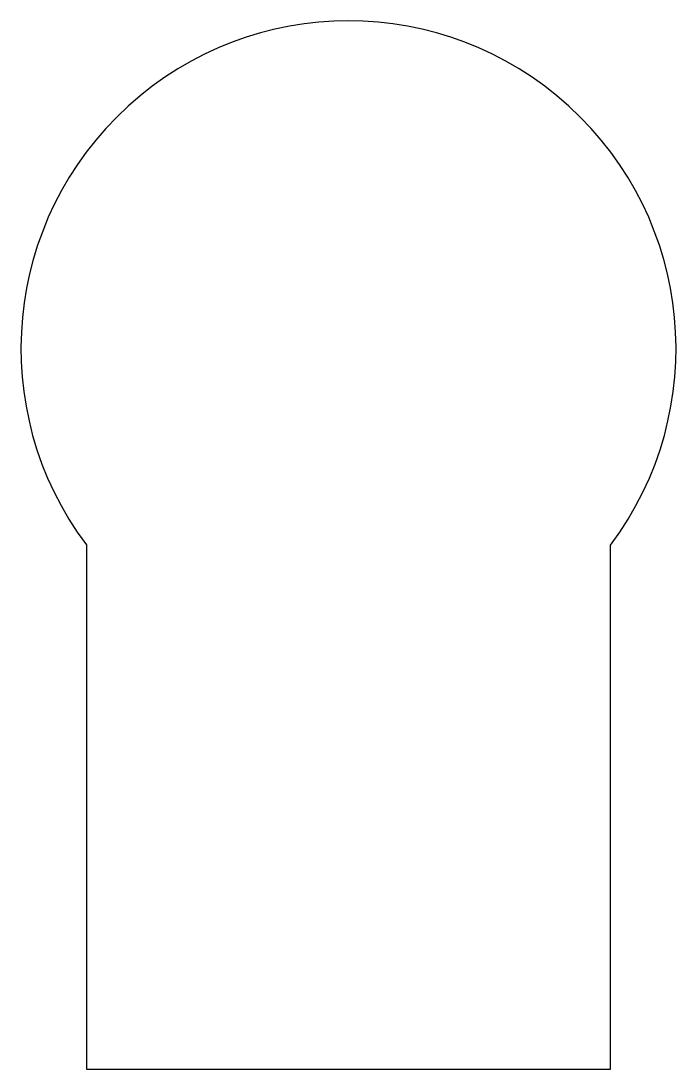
# Model space of a CAD drawing. Extents: x -2.5 to 22.5, y 0 to 40.
import ezdxf

# ---------------------------------------------------------------- set-up
doc = ezdxf.new("R2010")
doc.units = 0

msp = doc.modelspace()

# ---------------------------------------------------------------- linework, layer by layer
msp.add_lwpolyline([(0, 0), (20, 0), (20, 20, 2), (0, 20)], format="xyb", close=True)

doc.saveas('drawing.dxf')
